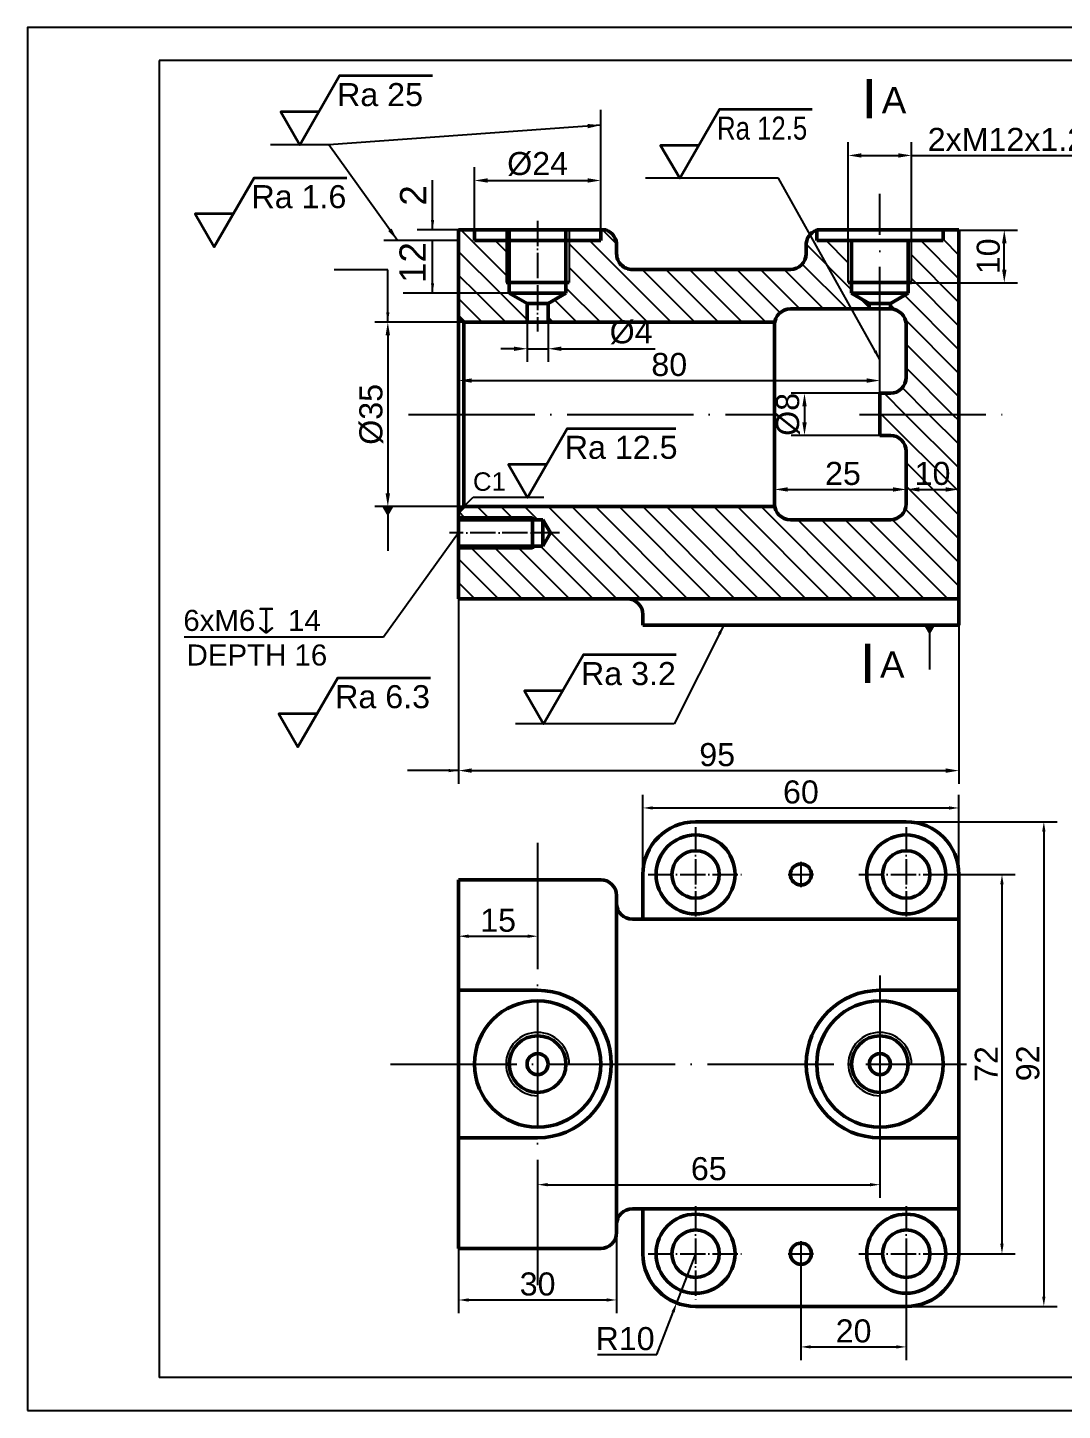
# Model space of a CAD drawing. Header units: millimetres. Extents: x 5305 to 5676, y 2902 to 3165.
# Drawn here: x 5304.9 to 5501.4, y 2902 to 3164.5 of the extents above; entities that cross this region are included whole.
import ezdxf

# ---------------------------------------------------------------- set-up
doc = ezdxf.new("R2010")
doc.units = ezdxf.units.MM
doc.linetypes.add('ACAD_ISO04W100', pattern=[30, 24, -3, 0, -3])
doc.layers.add('注解', color=3, linetype='Continuous')
doc.layers.add('辅助', color=1, linetype='ACAD_ISO04W100')
doc.layers.add('粗线', color=7, linetype='Continuous', lineweight=50)
doc.styles.add('a', font='gdt.shx')
doc.styles.get("Standard").update_dxf_attribs({"font": 'arial.ttf'})
doc.dimstyles.new('机械无尺线', dxfattribs={"dimscale": 1.25, "dimtxt": 3.5, "dimasz": 2, "dimexe": 2, "dimexo": 0, "dimtad": 1, "dimdsep": 46, "dimtxsty": 'Standard', "dimcen": 0, "dimadec": 0, "dimazin": 0, "dimtfac": 1, "dimtmove": 0, "dimatfit": 3, "dimfxl": 0, "dimarcsym": 0})
doc.dimstyles.new('机械无尺线$4', dxfattribs={"dimscale": 1.25, "dimtxt": 3.5, "dimasz": 2, "dimexe": 2, "dimexo": 0, "dimtad": 1, "dimtoh": 1, "dimdsep": 46, "dimtxsty": 'Standard', "dimcen": 0, "dimadec": 0, "dimazin": 0, "dimtfac": 1, "dimtmove": 0, "dimatfit": 3, "dimfxl": 0, "dimarcsym": 0})

# ---------------------------------------------------------------- blocks, each defined once
blk = doc.blocks.new('*D5')
at = {"layer": 'Defpoints', "color": 0, "lineweight": 35, "transparency": 16777216}
for p in [(5413.72, 3135.53), (5389.72, 3126.13), (5413.72, 3126.13)]:
    blk.add_point(p, dxfattribs=at)
at = {"layer": '注解', "color": 0, "lineweight": -2, "transparency": 16777216}
for p, q in [((5389.72, 3126.13), (5389.72, 3138.03)), ((5413.72, 3126.13), (5413.72, 3138.03)), ((5392.22, 3135.53), (5411.22, 3135.53))]:
    blk.add_line(p, q, dxfattribs=at)
at = {"layer": '注解', "color": 0, "lineweight": 35, "transparency": 16777216}
for points in [[(5392.22, 3135.95), (5392.22, 3135.12), (5389.72, 3135.53)], [(5411.22, 3135.95), (5411.22, 3135.12), (5413.72, 3135.53)]]:
    blk.add_solid(points, dxfattribs=at)
at = {"layer": '注解', "color": 0, "transparency": 16777216, "insert": (5401.72, 3138.67), "char_height": 4.375, "attachment_point": 5}
blk.add_mtext('%%C24', dxfattribs=at)
blk = doc.blocks.new('*D6')
at = {"layer": 'Defpoints', "color": 0, "lineweight": 35, "transparency": 16777216}
for p in [(5387.72, 3108.63), (5373.28, 3073.63), (5387.72, 3073.63)]:
    blk.add_point(p, dxfattribs=at)
at = {"layer": '注解', "color": 0, "lineweight": -2, "transparency": 16777216}
for p, q in [((5387.72, 3108.63), (5370.78, 3108.63)), ((5373.28, 3106.13), (5373.28, 3076.13)), ((5387.72, 3073.63), (5370.78, 3073.63))]:
    blk.add_line(p, q, dxfattribs=at)
at = {"layer": '注解', "color": 0, "lineweight": 35, "transparency": 16777216}
for points in [[(5372.86, 3106.13), (5373.69, 3106.13), (5373.28, 3108.63)], [(5372.86, 3076.13), (5373.69, 3076.13), (5373.28, 3073.63)]]:
    blk.add_solid(points, dxfattribs=at)
at = {"layer": '注解', "color": 0, "transparency": 16777216, "insert": (5370.14, 3091.13), "char_height": 4.375, "attachment_point": 5, "rotation": 90}
blk.add_mtext('%%C35', dxfattribs=at)
blk = doc.blocks.new('*D7')
at = {"layer": 'Defpoints', "color": 0, "lineweight": 35, "transparency": 16777216}
for p in [(5386.72, 3056.13), (5481.72, 3056.13), (5481.72, 3023.5)]:
    blk.add_point(p, dxfattribs=at)
at = {"layer": '注解', "color": 0, "lineweight": -2, "transparency": 16777216}
for p, q in [((5386.72, 3056.13), (5386.72, 3021)), ((5481.72, 3056.13), (5481.72, 3021)), ((5389.22, 3023.5), (5479.22, 3023.5))]:
    blk.add_line(p, q, dxfattribs=at)
at = {"layer": '注解', "color": 0, "lineweight": 35, "transparency": 16777216}
for points in [[(5389.22, 3023.92), (5389.22, 3023.08), (5386.72, 3023.5)], [(5479.22, 3023.92), (5479.22, 3023.08), (5481.72, 3023.5)]]:
    blk.add_solid(points, dxfattribs=at)
at = {"layer": '注解', "color": 0, "transparency": 16777216, "insert": (5435.82, 3026.51), "char_height": 4.375, "attachment_point": 5}
blk.add_mtext('95', dxfattribs=at)
blk = doc.blocks.new('*D8')
at = {"layer": 'Defpoints', "color": 0, "lineweight": 35, "transparency": 16777216}
for p in [(5472.72, 3126.13), (5490.34, 3126.13), (5472.72, 3116.13)]:
    blk.add_point(p, dxfattribs=at)
at = {"layer": '注解', "color": 0, "lineweight": -2, "transparency": 16777216}
for p, q in [((5472.72, 3126.13), (5492.84, 3126.13)), ((5490.34, 3118.63), (5490.34, 3123.63)), ((5472.72, 3116.13), (5492.84, 3116.13))]:
    blk.add_line(p, q, dxfattribs=at)
at = {"layer": '注解', "color": 0, "lineweight": 35, "transparency": 16777216}
for points in [[(5489.92, 3123.63), (5490.76, 3123.63), (5490.34, 3126.13)], [(5489.92, 3118.63), (5490.76, 3118.63), (5490.34, 3116.13)]]:
    blk.add_solid(points, dxfattribs=at)
at = {"layer": '注解', "color": 0, "transparency": 16777216, "insert": (5487.32, 3121.13), "char_height": 4.375, "attachment_point": 5, "rotation": 90}
blk.add_mtext('10', dxfattribs=at)
blk = doc.blocks.new('*D9')
at = {"layer": 'Defpoints', "color": 0, "lineweight": 35, "transparency": 16777216}
for p in [(5399.72, 3108.63), (5403.72, 3108.63), (5403.72, 3103.59)]:
    blk.add_point(p, dxfattribs=at)
at = {"layer": '注解', "color": 0, "lineweight": -2, "transparency": 16777216}
for p, q in [((5399.72, 3108.63), (5399.72, 3101.09)), ((5403.72, 3108.63), (5403.72, 3101.09)), ((5397.22, 3103.59), (5394.72, 3103.59)), ((5399.72, 3103.59), (5403.72, 3103.59)), ((5406.22, 3103.59), (5424.07, 3103.59))]:
    blk.add_line(p, q, dxfattribs=at)
at = {"layer": '注解', "color": 0, "lineweight": 35, "transparency": 16777216}
for points in [[(5397.22, 3104), (5397.22, 3103.17), (5399.72, 3103.59)], [(5406.22, 3104), (5406.22, 3103.17), (5403.72, 3103.59)]]:
    blk.add_solid(points, dxfattribs=at)
at = {"layer": '注解', "color": 0, "transparency": 16777216, "insert": (5419.48, 3106.72), "char_height": 4.375, "attachment_point": 5}
blk.add_mtext('%%C4', dxfattribs=at)
blk = doc.blocks.new('*D10')
at = {"layer": 'Defpoints', "color": 0, "lineweight": 35, "transparency": 16777216}
for p in [(5466.72, 3095.13), (5452.4, 3087.13), (5466.72, 3087.13)]:
    blk.add_point(p, dxfattribs=at)
at = {"layer": '注解', "color": 0, "lineweight": -2, "transparency": 16777216}
for p, q in [((5466.72, 3095.13), (5449.9, 3095.13)), ((5452.4, 3092.63), (5452.4, 3089.63)), ((5466.72, 3087.13), (5449.9, 3087.13))]:
    blk.add_line(p, q, dxfattribs=at)
at = {"layer": '注解', "color": 0, "lineweight": 35, "transparency": 16777216}
for points in [[(5451.99, 3092.63), (5452.82, 3092.63), (5452.4, 3095.13)], [(5451.99, 3089.63), (5452.82, 3089.63), (5452.4, 3087.13)]]:
    blk.add_solid(points, dxfattribs=at)
at = {"layer": '注解', "color": 0, "transparency": 16777216, "insert": (5449.27, 3091.13), "char_height": 4.375, "attachment_point": 5, "rotation": 90}
blk.add_mtext('%%C8', dxfattribs=at)
blk = doc.blocks.new('*D11')
at = {"layer": 'Defpoints', "color": 0, "lineweight": 35, "transparency": 16777216}
for p in [(5446.72, 3078.08), (5471.72, 3078.08), (5471.72, 3076.88)]:
    blk.add_point(p, dxfattribs=at)
at = {"layer": '注解', "color": 0, "lineweight": -2, "transparency": 16777216}
for p, q in [((5446.72, 3078.08), (5446.72, 3074.38)), ((5449.22, 3076.88), (5469.22, 3076.88)), ((5471.72, 3078.08), (5471.72, 3074.38))]:
    blk.add_line(p, q, dxfattribs=at)
at = {"layer": '注解', "color": 0, "lineweight": 35, "transparency": 16777216}
for points in [[(5449.22, 3077.29), (5449.22, 3076.46), (5446.72, 3076.88)], [(5469.22, 3077.29), (5469.22, 3076.46), (5471.72, 3076.88)]]:
    blk.add_solid(points, dxfattribs=at)
at = {"layer": '注解', "color": 0, "transparency": 16777216, "insert": (5459.7, 3079.89), "char_height": 4.375, "attachment_point": 5}
blk.add_mtext('25', dxfattribs=at)
blk = doc.blocks.new('*D12')
at = {"layer": 'Defpoints', "color": 0, "lineweight": 35, "transparency": 16777216}
for p in [(5471.72, 3076.88), (5481.72, 3076.88), (5481.72, 3076.88)]:
    blk.add_point(p, dxfattribs=at)
at = {"layer": '注解', "color": 0, "lineweight": -2, "transparency": 16777216}
for p, q in [((5471.72, 3076.88), (5471.72, 3079.38)), ((5481.72, 3076.88), (5481.72, 3079.38)), ((5474.22, 3076.88), (5479.22, 3076.88))]:
    blk.add_line(p, q, dxfattribs=at)
at = {"layer": '注解', "color": 0, "lineweight": 35, "transparency": 16777216}
for points in [[(5474.22, 3077.29), (5474.22, 3076.46), (5471.72, 3076.88)], [(5479.22, 3077.29), (5479.22, 3076.46), (5481.72, 3076.88)]]:
    blk.add_solid(points, dxfattribs=at)
at = {"layer": '注解', "color": 0, "transparency": 16777216, "insert": (5476.72, 3079.89), "char_height": 4.375, "attachment_point": 5}
blk.add_mtext('10', dxfattribs=at)
blk = doc.blocks.new('粗超度')
at = {"color": 3, "lineweight": 35}
blk.add_lwpolyline([(2.89, 5), (-2.89, 5), (0, 0), (6.06, 10.5), (20.15, 10.5)], dxfattribs=at)
at = {"color": 3}
blk.add_attdef('粗糙度', (5.68, 5.87), '', height=3.5, dxfattribs=at)
blk = doc.blocks.new('*D14')
at = {"layer": 'Defpoints', "color": 0, "lineweight": 35, "transparency": 16777216}
for p in [(5466.72, 3097.55), (5386.72, 3095.24), (5466.72, 3093.13)]:
    blk.add_point(p, dxfattribs=at)
at = {"layer": '注解', "color": 0, "lineweight": -2, "transparency": 16777216}
for p, q in [((5386.72, 3095.24), (5386.72, 3100.05)), ((5389.22, 3097.55), (5464.22, 3097.55)), ((5466.72, 3093.13), (5466.72, 3100.05))]:
    blk.add_line(p, q, dxfattribs=at)
at = {"layer": '注解', "color": 0, "lineweight": 35, "transparency": 16777216}
for points in [[(5389.22, 3097.97), (5389.22, 3097.13), (5386.72, 3097.55)], [(5464.22, 3097.97), (5464.22, 3097.13), (5466.72, 3097.55)]]:
    blk.add_solid(points, dxfattribs=at)
at = {"layer": '注解', "color": 0, "transparency": 16777216, "insert": (5426.72, 3100.57), "char_height": 4.375, "attachment_point": 5}
blk.add_mtext('80', dxfattribs=at)
blk = doc.blocks.new('_DatumBlank')
at = {"color": 0, "linetype": 'ByBlock', "lineweight": -2}
for p, q in [((0, 0.58), (-1, 0)), ((-1, 0), (0, -0.58)), ((0, -0.58), (0, 0.58))]:
    blk.add_line(p, q, dxfattribs=at)
blk = doc.blocks.new('*D15')
at = {"layer": 'Defpoints', "color": 0, "lineweight": 35, "transparency": 16777216}
for p in [(5472.72, 3140.29), (5460.72, 3126.13), (5472.72, 3126.13)]:
    blk.add_point(p, dxfattribs=at)
at = {"layer": '注解', "color": 0, "lineweight": -2, "transparency": 16777216}
for p, q in [((5460.72, 3126.13), (5460.72, 3142.79)), ((5472.72, 3126.13), (5472.72, 3142.79)), ((5463.22, 3140.29), (5470.22, 3140.29)), ((5472.72, 3140.29), (5509.65, 3140.29))]:
    blk.add_line(p, q, dxfattribs=at)
at = {"layer": '注解', "color": 0, "lineweight": 35, "transparency": 16777216}
for points in [[(5463.22, 3140.7), (5463.22, 3139.87), (5460.72, 3140.29)], [(5470.22, 3140.7), (5470.22, 3139.87), (5472.72, 3140.29)]]:
    blk.add_solid(points, dxfattribs=at)
at = {"layer": '注解', "color": 0, "transparency": 16777216, "insert": (5492.44, 3143.3), "char_height": 4.375, "attachment_point": 5}
blk.add_mtext('2xM12x1.25', dxfattribs=at)
blk = doc.blocks.new('*D25')
at = {"layer": 'Defpoints', "color": 0, "lineweight": 35, "transparency": 16777216}
for p in [(5466.72, 2967.79), (5401.72, 2946.59), (5466.72, 2944.89)]:
    blk.add_point(p, dxfattribs=at)
at = {"layer": '注解', "color": 0, "lineweight": -2, "transparency": 16777216}
for p, q in [((5466.72, 2967.79), (5466.72, 2942.39)), ((5401.72, 2946.59), (5401.72, 2942.39)), ((5403.6, 2944.89), (5464.85, 2944.89))]:
    blk.add_line(p, q, dxfattribs=at)
at = {"layer": '注解', "color": 0, "lineweight": 35, "transparency": 16777216}
for points in [[(5403.6, 2945.2), (5403.6, 2944.58), (5401.72, 2944.89)], [(5464.85, 2945.2), (5464.85, 2944.58), (5466.72, 2944.89)]]:
    blk.add_solid(points, dxfattribs=at)
at = {"layer": '注解', "color": 0, "transparency": 16777216, "insert": (5434.22, 2947.9), "char_height": 4.375, "attachment_point": 5}
blk.add_mtext('65', dxfattribs=at)
blk = doc.blocks.new('*D26')
at = {"layer": 'Defpoints', "color": 0, "lineweight": 35, "transparency": 16777216}
for p in [(5416.72, 2942.08), (5386.72, 2932.79), (5416.72, 2923)]:
    blk.add_point(p, dxfattribs=at)
at = {"layer": '注解', "color": 0, "lineweight": -2, "transparency": 16777216}
for p, q in [((5416.72, 2942.08), (5416.72, 2920.5)), ((5386.72, 2932.79), (5386.72, 2920.5)), ((5388.6, 2923), (5414.85, 2923))]:
    blk.add_line(p, q, dxfattribs=at)
at = {"layer": '注解', "color": 0, "lineweight": 35, "transparency": 16777216}
for points in [[(5388.6, 2923.31), (5388.6, 2922.69), (5386.72, 2923)], [(5414.85, 2923.31), (5414.85, 2922.69), (5416.72, 2923)]]:
    blk.add_solid(points, dxfattribs=at)
at = {"layer": '注解', "color": 0, "transparency": 16777216, "insert": (5401.72, 2926.01), "char_height": 4.375, "attachment_point": 5}
blk.add_mtext('30', dxfattribs=at)
blk = doc.blocks.new('*D27')
at = {"layer": 'Defpoints', "color": 0, "lineweight": 35, "transparency": 16777216}
for p in [(5386.72, 2993.08), (5401.72, 2993.08), (5401.72, 2992.06)]:
    blk.add_point(p, dxfattribs=at)
at = {"layer": '注解', "color": 0, "lineweight": -2, "transparency": 16777216}
for p, q in [((5386.72, 2993.08), (5386.72, 2989.56)), ((5401.72, 2993.08), (5401.72, 2989.56)), ((5388.6, 2992.06), (5399.85, 2992.06))]:
    blk.add_line(p, q, dxfattribs=at)
at = {"layer": '注解', "color": 0, "lineweight": 35, "transparency": 16777216}
for points in [[(5388.6, 2992.37), (5388.6, 2991.74), (5386.72, 2992.06)], [(5399.85, 2992.37), (5399.85, 2991.74), (5401.72, 2992.06)]]:
    blk.add_solid(points, dxfattribs=at)
at = {"layer": '注解', "color": 0, "transparency": 16777216, "insert": (5394.22, 2995.07), "char_height": 4.375, "attachment_point": 5}
blk.add_mtext('15', dxfattribs=at)
blk = doc.blocks.new('*D28')
at = {"layer": 'Defpoints', "color": 0, "lineweight": 35, "transparency": 16777216}
for p in [(5481.72, 3016.41), (5421.72, 3003.79), (5481.72, 3003.79)]:
    blk.add_point(p, dxfattribs=at)
at = {"layer": '注解', "color": 0, "lineweight": -2, "transparency": 16777216}
for p, q in [((5421.72, 3003.79), (5421.72, 3018.91)), ((5481.72, 3003.79), (5481.72, 3018.91)), ((5423.6, 3016.41), (5479.85, 3016.41))]:
    blk.add_line(p, q, dxfattribs=at)
at = {"layer": '注解', "color": 0, "lineweight": 35, "transparency": 16777216}
for points in [[(5423.6, 3016.72), (5423.6, 3016.1), (5421.72, 3016.41)], [(5479.85, 3016.72), (5479.85, 3016.1), (5481.72, 3016.41)]]:
    blk.add_solid(points, dxfattribs=at)
at = {"layer": '注解', "color": 0, "transparency": 16777216, "insert": (5451.72, 3019.42), "char_height": 4.375, "attachment_point": 5}
blk.add_mtext('60', dxfattribs=at)
blk = doc.blocks.new('*D29')
at = {"layer": 'Defpoints', "color": 0, "lineweight": 35, "transparency": 16777216}
for p in [(5479.22, 3003.79), (5479.22, 2931.79), (5489.9, 2931.79)]:
    blk.add_point(p, dxfattribs=at)
at = {"layer": '注解', "color": 0, "lineweight": -2, "transparency": 16777216}
for p, q in [((5479.22, 3003.79), (5492.4, 3003.79)), ((5489.9, 3001.91), (5489.9, 2933.66)), ((5479.22, 2931.79), (5492.4, 2931.79))]:
    blk.add_line(p, q, dxfattribs=at)
at = {"layer": '注解', "color": 0, "lineweight": 35, "transparency": 16777216}
for points in [[(5489.58, 3001.91), (5490.21, 3001.91), (5489.9, 3003.79)], [(5489.58, 2933.66), (5490.21, 2933.66), (5489.9, 2931.79)]]:
    blk.add_solid(points, dxfattribs=at)
at = {"layer": '注解', "color": 0, "transparency": 16777216, "insert": (5486.92, 2967.79), "char_height": 4.375, "attachment_point": 5, "rotation": 90}
blk.add_mtext('72', dxfattribs=at)
blk = doc.blocks.new('*D30')
at = {"layer": 'Defpoints', "color": 0, "lineweight": 35, "transparency": 16777216}
for p in [(5471.72, 3013.79), (5471.72, 2921.79), (5497.85, 2921.79)]:
    blk.add_point(p, dxfattribs=at)
at = {"layer": '注解', "color": 0, "lineweight": -2, "transparency": 16777216}
for p, q in [((5471.72, 3013.79), (5500.35, 3013.79)), ((5497.85, 3011.91), (5497.85, 2923.66)), ((5471.72, 2921.79), (5500.35, 2921.79))]:
    blk.add_line(p, q, dxfattribs=at)
at = {"layer": '注解', "color": 0, "lineweight": 35, "transparency": 16777216}
for points in [[(5497.53, 3011.91), (5498.16, 3011.91), (5497.85, 3013.79)], [(5497.53, 2923.66), (5498.16, 2923.66), (5497.85, 2921.79)]]:
    blk.add_solid(points, dxfattribs=at)
at = {"layer": '注解', "color": 0, "transparency": 16777216, "insert": (5494.83, 2967.93), "char_height": 4.375, "attachment_point": 5, "rotation": 90}
blk.add_mtext('92', dxfattribs=at)
blk = doc.blocks.new('*D31')
at = {"layer": 'Defpoints', "color": 0, "lineweight": 35, "transparency": 16777216}
for p in [(5431.72, 2931.79), (5428.12, 2922.46)]:
    blk.add_point(p, dxfattribs=at)
at = {"layer": '注解', "color": 0, "lineweight": -2, "transparency": 16777216}
for p, q in [((5431.72, 2931.79), (5428.12, 2922.46)), ((5424.33, 2912.62), (5427.45, 2920.71)), ((5413.11, 2912.62), (5424.33, 2912.62))]:
    blk.add_line(p, q, dxfattribs=at)
at = {"layer": '注解', "color": 0, "lineweight": 35, "transparency": 16777216}
blk.add_solid([(5427.16, 2920.82), (5427.74, 2920.59), (5428.12, 2922.46)], dxfattribs=at)
at = {"layer": '注解', "color": 0, "transparency": 16777216, "insert": (5418.33, 2915.64), "char_height": 4.375, "attachment_point": 5}
blk.add_mtext('R10', dxfattribs=at)
blk = doc.blocks.new('*D32')
at = {"layer": 'Defpoints', "color": 0, "lineweight": 35, "transparency": 16777216}
for p in [(5451.72, 2931.79), (5471.72, 2931.79), (5471.72, 2914.09)]:
    blk.add_point(p, dxfattribs=at)
at = {"layer": '注解', "color": 0, "lineweight": -2, "transparency": 16777216}
for p, q in [((5451.72, 2931.79), (5451.72, 2911.59)), ((5471.72, 2931.79), (5471.72, 2911.59)), ((5453.6, 2914.09), (5469.85, 2914.09))]:
    blk.add_line(p, q, dxfattribs=at)
at = {"layer": '注解', "color": 0, "lineweight": 35, "transparency": 16777216}
for points in [[(5453.6, 2914.4), (5453.6, 2913.78), (5451.72, 2914.09)], [(5469.85, 2914.4), (5469.85, 2913.78), (5471.72, 2914.09)]]:
    blk.add_solid(points, dxfattribs=at)
at = {"layer": '注解', "color": 0, "transparency": 16777216, "insert": (5461.72, 2917.1), "char_height": 4.375, "attachment_point": 5}
blk.add_mtext('20', dxfattribs=at)

msp = doc.modelspace()

# ---------------------------------------------------------------- hatches: boundary and pattern name
at = {"layer": '注解'}
h = msp.add_hatch(dxfattribs=at)
h.set_pattern_fill('LINE', color=4, angle=315)
h.paths.add_polyline_path([(5396.345, 3116.135), (5395.72, 3116.135), (5395.72, 3124.135), (5389.72, 3124.135), (5389.72, 3126.135), (5386.72, 3126.135), (5386.72, 3114.135), (5396.345, 3114.135)])
h = msp.add_hatch(dxfattribs=at)
h.set_pattern_fill('LINE', color=4, angle=315)
h.paths.add_polyline_path([(5461.345, 3116.135), (5460.72, 3116.135), (5460.72, 3124.135), (5454.72, 3124.135), (5454.72, 3125.963, 0.3178372), (5452.72, 3123.135), (5452.72, 3121.635, -0.4142136), (5449.72, 3118.635), (5419.72, 3118.635, -0.4142136), (5416.72, 3121.635), (5416.72, 3123.135, 0.4142136), (5413.72, 3126.135), (5413.72, 3124.135), (5407.72, 3124.135), (5407.72, 3116.135), (5407.095, 3116.135), (5407.095, 3114.135), (5403.72, 3112.186), (5403.72, 3108.635), (5446.762, 3108.635, -0.3659774), (5449.72, 3111.135), (5464.708, 3111.135), (5464.708, 3112.193), (5461.345, 3114.135)])
h = msp.add_hatch(dxfattribs=at)
h.set_pattern_fill('LINE', color=4, angle=315)
h.paths.add_polyline_path([(5481.72, 3126.135), (5478.72, 3126.135), (5478.72, 3124.135), (5472.72, 3124.135), (5472.72, 3116.135), (5472.095, 3116.135), (5472.095, 3114.135), (5468.734, 3112.194), (5468.734, 3111.135, -0.4129049), (5471.72, 3108.135), (5471.72, 3098.135, -0.4142136), (5468.72, 3095.135), (5466.72, 3095.135), (5466.72, 3091.135), (5481.72, 3091.135)])
h = msp.add_hatch(dxfattribs=at)
h.set_pattern_fill('LINE', color=4, angle=315)
h.paths.add_polyline_path([(5399.72, 3112.186), (5396.345, 3114.135), (5386.72, 3114.135), (5386.72, 3109.635), (5387.72, 3108.635), (5399.72, 3108.635)])
h = msp.add_hatch(dxfattribs=at)
h.set_pattern_fill('LINE', color=4, angle=315)
h.paths.add_polyline_path([(5481.72, 3091.135), (5466.72, 3091.135), (5466.72, 3087.135), (5468.72, 3087.135, -0.4142136), (5471.72, 3084.135), (5471.72, 3074.135, -0.4142136), (5468.72, 3071.135), (5449.72, 3071.135, -0.3659774), (5446.762, 3073.635), (5387.72, 3073.635), (5386.72, 3072.635), (5386.72, 3071.618), (5400.72, 3071.618), (5400.72, 3071.118), (5402.72, 3071.118), (5404.164, 3068.618), (5402.72, 3066.118), (5400.72, 3066.118), (5400.72, 3065.618), (5386.72, 3065.618), (5386.72, 3056.135), (5481.72, 3056.135)], flags=17)
h.paths.add_polyline_path([(5393.357, 3081.406), (5401.417, 3081.406), (5401.417, 3086.835), (5393.357, 3086.835)], flags=8)

# ---------------------------------------------------------------- linework, layer by layer
for p, q in [((5669.884, 3158.297), (5329.884, 3158.297)), ((5329.884, 3158.297), (5329.884, 2908.297)), ((5395.72, 3126.135), (5395.72, 3116.135)), ((5407.72, 3126.135), (5407.72, 3116.135)), ((5460.72, 3116.135), (5460.72, 3126.135)), ((5472.72, 3116.135), (5472.72, 3126.135)), ((5400.72, 3071.618), (5386.72, 3071.618)), ((5400.72, 3065.618), (5386.72, 3065.618)), ((5669.884, 2908.297), (5329.884, 2908.297))]:
    msp.add_line(p, q)
msp.add_lwpolyline([(5304.884, 2902.047), (5676.134, 2902.047), (5676.134, 3164.547), (5304.884, 3164.547)], close=True)
for centre in [(5401.72, 2967.786), (5466.72, 2967.786)]:
    msp.add_arc(centre, 6, 0, 270)
for p, q in [((5413.72, 3126.135), (5413.72, 3148.956)), ((5386.72, 3124.135), (5372.49, 3124.135)), ((5386.72, 3126.135), (5378.822, 3126.135)), ((5396.345, 3114.135), (5376.179, 3114.135)), ((5387.72, 3073.635), (5389.505, 3075.419)), ((5389.505, 3075.419), (5402.921, 3075.419)), ((5386.72, 3068.618), (5372.465, 3048.857)), ((5372.465, 3048.857), (5334.634, 3048.857)), ((5481.72, 3003.786), (5481.72, 2995.817))]:
    msp.add_line(p, q, dxfattribs=at)
at = {"layer": '注解', "lineweight": 35}
msp.add_line((5424.978, 3088.476), (5427.949, 3088.476), dxfattribs=at)
at = {"layer": '粗线', "lineweight": 70}
for p, q in [((5464.684, 3154.737), (5464.684, 3147.344)), ((5464.355, 3047.58), (5464.355, 3040.187))]:
    msp.add_line(p, q, dxfattribs=at)
at = {"layer": '粗线'}
for p, q in [((5386.72, 3126.135), (5414.72, 3126.135)), ((5386.72, 3126.135), (5389.72, 3126.135)), ((5386.72, 3126.135), (5386.72, 3116.135)), ((5386.72, 3126.135), (5386.72, 3114.135)), ((5389.72, 3126.135), (5389.72, 3124.135)), ((5389.72, 3124.135), (5413.72, 3124.135)), ((5396.345, 3126.135), (5396.345, 3114.135)), ((5407.095, 3126.135), (5407.095, 3114.135)), ((5413.72, 3124.135), (5413.72, 3126.135)), ((5413.72, 3126.135), (5413.72, 3126.135)), ((5454.72, 3124.135), (5454.72, 3126.135)), ((5478.72, 3124.135), (5454.72, 3124.135)), ((5455.72, 3126.135), (5481.72, 3126.135)), ((5461.345, 3114.135), (5461.345, 3124.135)), ((5466.72, 3126.135), (5478.72, 3126.135)), ((5472.095, 3114.135), (5472.095, 3124.135)), ((5478.72, 3126.135), (5478.72, 3124.135)), ((5481.72, 3051.135), (5481.72, 3126.135)), ((5416.72, 3123.485), (5416.72, 3121.635)), ((5452.72, 3121.635), (5452.72, 3123.475)), ((5419.721, 3118.628), (5449.72, 3118.635)), ((5395.72, 3116.135), (5407.72, 3116.135)), ((5460.72, 3116.135), (5472.72, 3116.135)), ((5386.72, 3114.135), (5386.72, 3109.635)), ((5396.345, 3114.135), (5407.095, 3114.135)), ((5396.345, 3114.135), (5399.708, 3112.193)), ((5407.095, 3114.135), (5403.734, 3112.194)), ((5461.345, 3114.135), (5472.095, 3114.135)), ((5461.345, 3114.135), (5464.708, 3112.193)), ((5472.095, 3114.135), (5468.734, 3112.194)), ((5399.708, 3112.193), (5403.72, 3112.193)), ((5449.72, 3111.135), (5468.734, 3111.135)), ((5468.72, 3111.135), (5449.72, 3111.135)), ((5464.708, 3112.193), (5468.734, 3112.194)), ((5464.708, 3112.193), (5464.708, 3111.135)), ((5468.734, 3112.194), (5468.734, 3111.135)), ((5387.72, 3108.635), (5386.72, 3109.635)), ((5386.72, 3109.635), (5386.72, 3072.635)), ((5387.72, 3108.635), (5446.72, 3108.635)), ((5387.72, 3108.635), (5387.72, 3073.635)), ((5446.72, 3108.135), (5446.72, 3091.135)), ((5471.72, 3098.135), (5471.72, 3108.135)), ((5466.72, 3091.135), (5466.72, 3095.135)), ((5466.72, 3095.135), (5468.72, 3095.135)), ((5446.72, 3074.135), (5446.72, 3091.135)), ((5466.72, 3091.135), (5466.72, 3087.135)), ((5466.72, 3091.135), (5466.72, 3087.135)), ((5466.72, 3087.135), (5468.72, 3087.135)), ((5471.72, 3084.135), (5471.72, 3074.135)), ((5387.72, 3073.635), (5386.72, 3072.635)), ((5386.72, 3056.135), (5386.72, 3072.635)), ((5387.72, 3073.635), (5446.72, 3073.635)), ((5400.72, 3065.618), (5400.72, 3071.618)), ((5402.72, 3071.118), (5386.72, 3071.118)), ((5402.72, 3066.118), (5402.72, 3071.118)), ((5402.72, 3071.118), (5404.164, 3068.618)), ((5468.72, 3071.135), (5449.72, 3071.135)), ((5402.72, 3066.118), (5386.72, 3066.118)), ((5386.72, 3066.118), (5386.72, 3066.118)), ((5386.72, 3066.118), (5400.72, 3066.118)), ((5400.72, 3066.118), (5402.72, 3066.118)), ((5402.72, 3066.118), (5404.164, 3068.618)), ((5386.72, 3056.135), (5481.72, 3056.135)), ((5421.72, 3051.135), (5421.72, 3053.135)), ((5421.72, 3051.135), (5481.72, 3051.135)), ((5431.72, 3013.786), (5471.72, 3013.786)), ((5471.72, 3013.786), (5431.72, 3013.786)), ((5421.72, 3003.786), (5421.72, 2995.286)), ((5481.72, 2931.786), (5481.72, 3003.786)), ((5386.72, 2932.786), (5386.72, 3002.786)), ((5386.72, 2967.786), (5386.72, 3002.786)), ((5386.72, 3002.786), (5413.72, 3002.786)), ((5416.72, 2999.786), (5416.72, 2998.286)), ((5416.72, 2999.786), (5416.72, 2936.536)), ((5419.72, 2995.286), (5481.72, 2995.286)), ((5386.72, 2981.786), (5401.72, 2981.786)), ((5466.72, 2981.786), (5481.72, 2981.786)), ((5386.72, 2953.786), (5401.72, 2953.786)), ((5466.72, 2953.786), (5481.72, 2953.786)), ((5419.72, 2940.286), (5481.72, 2940.286)), ((5421.72, 2940.286), (5421.72, 2931.786)), ((5416.72, 2935.786), (5416.72, 2937.286)), ((5413.72, 2932.786), (5386.72, 2932.786)), ((5431.72, 2921.786), (5471.72, 2921.786))]:
    msp.add_line(p, q, dxfattribs=at)
at = {"layer": '粗线', "lineweight": 50}
for p, q in [((5455.72, 3126.135), (5454.72, 3126.135)), ((5416.72, 3123.485), (5416.72, 3123.124)), ((5416.72, 3121.635), (5416.72, 3121.628)), ((5452.72, 3123.475), (5452.72, 3123.135))]:
    msp.add_line(p, q, dxfattribs=at)
at = {"layer": '粗线', "ltscale": 0.2}
for p, q in [((5399.72, 3112.193), (5399.72, 3108.635)), ((5403.72, 3112.193), (5403.72, 3108.635))]:
    msp.add_line(p, q, dxfattribs=at)
at = {"layer": '粗线'}
for centre, radius in [((5431.72, 3003.786), 7.5), ((5471.72, 3003.786), 7.5), ((5431.72, 3003.786), 4.5), ((5471.72, 3003.786), 4.5), ((5451.72, 3003.786), 2), ((5401.72, 2967.786), 12), ((5466.72, 2967.786), 12), ((5401.72, 2967.786), 5.375), ((5466.72, 2967.786), 5.375), ((5401.72, 2967.786), 2), ((5466.72, 2967.786), 2), ((5431.72, 2931.786), 7.5), ((5471.72, 2931.786), 7.5), ((5431.72, 2931.786), 4.5), ((5471.72, 2931.786), 4.5), ((5451.72, 2931.786), 2)]:
    msp.add_circle(centre, radius, dxfattribs=at)
at = {"layer": '粗线', "lineweight": 50}
for centre, radius, start, end in [((5413.726, 3123.304), 3, 356.5601, 70.63824), ((5455.715, 3123.305), 3, 109.37374, 183.24612), ((5401.72, 2967.786), 14, 270, 90)]:
    msp.add_arc(centre, radius, start, end, dxfattribs=at)
at = {"layer": '粗线'}
for centre, radius, start, end in [((5419.72, 3121.628), 3, 180, 270.0136), ((5449.72, 3121.635), 3, 270, 0), ((5449.72, 3108.135), 3, 90, 180), ((5468.72, 3108.135), 3, 0, 90), ((5468.72, 3098.135), 3, 270, 0), ((5468.72, 3084.135), 3, 0, 90), ((5449.72, 3074.135), 3, 180, 270), ((5468.72, 3074.135), 3, 270, 0), ((5418.72, 3053.135), 3, 0, 90), ((5431.72, 3003.786), 10, 90, 180), ((5471.72, 3003.786), 10, 0, 90), ((5413.72, 2999.786), 3, 0, 90), ((5419.72, 2998.286), 3, 180, 270), ((5466.72, 2967.786), 14, 90, 270), ((5419.72, 2937.286), 3, 90, 180), ((5413.72, 2935.786), 3, 270, 0), ((5431.72, 2931.786), 10, 180, 270), ((5471.72, 2931.786), 10, 270, 0)]:
    msp.add_arc(centre, radius, start, end, dxfattribs=at)
at = {"layer": '辅助'}
for p, q in [((5466.72, 3095.135), (5466.72, 3133)), ((5377.22, 3091.135), (5446.72, 3091.135)), ((5462.84, 3091.135), (5491.22, 3091.135)), ((5401.72, 3009.786), (5401.72, 2925.786)), ((5451.72, 3006.186), (5451.72, 3001.386)), ((5449.32, 3003.786), (5454.12, 3003.786)), ((5466.72, 2984.586), (5466.72, 2950.986)), ((5373.76, 2967.786), (5483.164, 2967.786)), ((5451.72, 2934.186), (5451.72, 2929.386)), ((5449.32, 2931.786), (5454.12, 2931.786))]:
    msp.add_line(p, q, dxfattribs=at)
at = {"layer": '辅助', "ltscale": 0.2}
for p, q in [((5401.72, 3127.885), (5401.72, 3106.885)), ((5405.908, 3068.618), (5384.976, 3068.618)), ((5431.72, 3012.786), (5431.72, 2994.786)), ((5471.72, 3012.786), (5471.72, 2994.786)), ((5422.72, 3003.786), (5440.72, 3003.786)), ((5462.72, 3003.786), (5480.72, 3003.786)), ((5431.72, 2940.786), (5431.72, 2922.786)), ((5471.72, 2940.786), (5471.72, 2922.786)), ((5422.72, 2931.786), (5440.72, 2931.786)), ((5462.72, 2931.786), (5480.72, 2931.786))]:
    msp.add_line(p, q, dxfattribs=at)

# ---------------------------------------------------------------- block references
at = {"layer": '注解', "xscale": 1.25, "yscale": 1.25, "zscale": 1.25}
for p, values in [((5356.55, 3142.314), {'粗糙度': 'Ra 25'}), ((5340.295, 3122.937), {'粗糙度': 'Ra 1.6'}), ((5399.787, 3075.351), {'粗糙度': 'Ra 12.5'}), ((5402.865, 3032.394), {'粗糙度': 'Ra 3.2'}), ((5356.183, 3028.012), {'粗糙度': 'Ra 6.3'})]:
    msp.add_blockref('粗超度', p, dxfattribs=at).add_auto_attribs(values)
at = {"layer": '注解'}
ref = msp.add_blockref('粗超度', (5428.698, 3135.947), dxfattribs=dict(at, xscale=1.25, yscale=1.25, zscale=1.25))
ref.add_attrib('粗糙度', 'Ra 12.5', (5435.793, 3143.279), dxfattribs={"layer": '0', "color": 3, "height": 4.375, "width": 0.8})

# ---------------------------------------------------------------- texts
for s, p in [('2', (5380.588, 3130.754)), ('12', (5380.489, 3116.067))]:
    msp.add_text(s, height=5, rotation=90, dxfattribs=at).set_placement(p)
for s, height, p in [('C1', 3.5, (5389.443, 3076.621)), ('6xM6    14', 4, (5334.448, 3050.016))]:
    msp.add_text(s, height=height, dxfattribs=at).set_placement(p)
at = {"layer": '注解', "style": 'a'}
msp.add_text('x', height=5, dxfattribs=at).set_placement((5348.541, 3049.487))
at = {"layer": '注解', "insert": (5335.067, 3047.446), "char_height": 4, "width": 34.15007, "attachment_point": 1}
msp.add_mtext('DEPTH 16', dxfattribs=at)
at = {"layer": '粗线'}
for p in [(5467.072, 3148.298), (5466.743, 3041.141)]:
    msp.add_text('A', height=5, dxfattribs=at).set_placement(p)

# ---------------------------------------------------------------- dimensions: what is measured, and where the dimension line sits
at = {"layer": '注解'}
dim = msp.add_linear_dim(base=(5472.72, 3140.288), p1=(5460.72, 3126.135), p2=(5472.72, 3126.135), text='2xM12x1.25', dimstyle='机械无尺线', override={"dimldrblk": 'DatumBlank'}, dxfattribs=at)
dim.commit()
dim.dimension.update_dxf_attribs({"geometry": '*D15', "text_midpoint": (5492.438, 3140.288), "dimtype": 160})
dim = msp.add_linear_dim(base=(5413.72, 3135.533), p1=(5389.72, 3126.135), p2=(5413.72, 3126.135), text='%%C<>', dimstyle='机械无尺线', dxfattribs=at)
dim.commit()
dim.dimension.update_dxf_attribs({"geometry": '*D5', "text_midpoint": (5401.72, 3138.67)})
dim = msp.add_linear_dim(base=(5490.339, 3126.135), p1=(5472.72, 3116.135), p2=(5472.72, 3126.135), angle=90, dimstyle='机械无尺线', dxfattribs=at)
dim.commit()
dim.dimension.update_dxf_attribs({"geometry": '*D8', "text_midpoint": (5487.324, 3121.135)})
dim = msp.add_linear_dim(base=(5373.276, 3073.635), p1=(5387.72, 3108.635), p2=(5387.72, 3073.635), angle=90, text='%%C<>', dimstyle='机械无尺线', dxfattribs=at)
dim.commit()
dim.dimension.update_dxf_attribs({"geometry": '*D6', "text_midpoint": (5370.138, 3091.135)})
dim = msp.add_linear_dim(base=(5403.72, 3103.587), p1=(5399.72, 3108.635), p2=(5403.72, 3108.635), text='%%C<>', dimstyle='机械无尺线', dxfattribs=at)
dim.commit()
dim.dimension.update_dxf_attribs({"geometry": '*D9', "text_midpoint": (5419.482, 3103.587), "dimtype": 160})
for base, p1, p2, override, picture, middle in [((5466.72, 3097.55), (5386.72, 3095.235), (5466.72, 3093.135), {"dimldrblk": 'DatumBlank'}, '*D14', (5426.72, 3100.565)), ((5481.72, 3016.408), (5421.72, 3003.786), (5481.72, 3003.786), {"dimasz": 1.5}, '*D28', (5451.72, 3019.423)), ((5401.72, 2992.057), (5386.72, 2993.076), (5401.72, 2993.076), {"dimasz": 1.5}, '*D27', (5394.22, 2995.072)), ((5466.72, 2944.889), (5401.72, 2946.586), (5466.72, 2967.786), {"dimasz": 1.5}, '*D25', (5434.22, 2947.904)), ((5416.72, 2922.998), (5386.72, 2932.786), (5416.72, 2942.083), {"dimasz": 1.5}, '*D26', (5401.72, 2926.015)), ((5471.72, 2914.09), (5451.72, 2931.786), (5471.72, 2931.786), {"dimasz": 1.5}, '*D32', (5461.72, 2917.105))]:
    dim = msp.add_linear_dim(base=base, p1=p1, p2=p2, dimstyle='机械无尺线', override=override, dxfattribs=at)
    dim.commit()
    dim.dimension.update_dxf_attribs({"geometry": picture, "text_midpoint": middle})
dim = msp.add_linear_dim(base=(5452.405, 3087.135), p1=(5466.72, 3095.135), p2=(5466.72, 3087.135), angle=90, text='%%C<>', dimstyle='机械无尺线', dxfattribs=at)
dim.commit()
dim.dimension.update_dxf_attribs({"geometry": '*D10', "text_midpoint": (5452.405, 3091.135), "dimtype": 160})
for base, p1, p2, picture, middle in [((5471.72, 3076.877), (5446.72, 3078.081), (5471.72, 3078.081), '*D11', (5459.705, 3076.877)), ((5481.72, 3023.5), (5386.72, 3056.135), (5481.72, 3056.135), '*D7', (5435.824, 3023.5))]:
    dim = msp.add_linear_dim(base=base, p1=p1, p2=p2, dimstyle='机械无尺线', dxfattribs=at)
    dim.commit()
    dim.dimension.update_dxf_attribs({"geometry": picture, "text_midpoint": middle, "dimtype": 160})
dim = msp.add_linear_dim(base=(5481.72, 3076.877), p1=(5471.72, 3076.877), p2=(5481.72, 3076.877), dimstyle='机械无尺线', dxfattribs=at)
dim.commit()
dim.dimension.update_dxf_attribs({"geometry": '*D12', "text_midpoint": (5476.72, 3079.892)})
for base, p1, p2, picture, middle in [((5497.845, 2921.786), (5471.72, 3013.786), (5471.72, 2921.786), '*D30', (5497.845, 2967.929)), ((5489.896, 2931.786), (5479.22, 3003.786), (5479.22, 2931.786), '*D29', (5489.896, 2967.786))]:
    dim = msp.add_linear_dim(base=base, p1=p1, p2=p2, angle=90, dimstyle='机械无尺线', override={"dimasz": 1.5}, dxfattribs=at)
    dim.commit()
    dim.dimension.update_dxf_attribs({"geometry": picture, "text_midpoint": middle, "dimtype": 160})
dim = msp.add_radius_dim(center=(5431.72, 2931.786), mpoint=(5428.123, 2922.455), dimstyle='机械无尺线$4', override={"dimasz": 1.5}, dxfattribs=at)
dim.commit()
dim.dimension.update_dxf_attribs({"geometry": '*D31', "text_midpoint": (5418.332, 2912.624), "dimtype": 164})

# ---------------------------------------------------------------- leaders
for points, override in [([(5413.72, 3146.031), (5362.088, 3142.314), (5351.012, 3142.314)], {"dimgap": 0, "dimtad": 0}), ([(5375.121, 3124.135), (5362.088, 3142.314), (5351.012, 3142.314)], {"dimgap": 0, "dimtad": 0}), ([(5381.771, 3126.135), (5381.771, 3135.584)], {"dimasz": 1.5, "dimgap": 0, "dimtad": 0}), ([(5466.72, 3101.523), (5447.473, 3135.947), (5422.182, 3135.947)], {"dimasz": 1.5, "dimgap": 0, "dimtad": 0}), ([(5381.771, 3114.135), (5381.771, 3124.135)], {"dimasz": 1.5, "dimgap": 0, "dimtad": 0}), ([(5373.276, 3108.635), (5373.276, 3118.562), (5363.108, 3118.562)], {"dimasz": 1.5, "dimgap": 0, "dimtad": 0}), ([(5373.276, 3073.635), (5373.276, 3065.205)], {"dimasz": 1.5, "dimgap": 0, "dimtad": 0, "dimldrblk": 'DatumFilled'}), ([(5437.083, 3051.135), (5427.679, 3032.394), (5397.51, 3032.394)], {"dimasz": 1.5, "dimgap": 0, "dimtad": 0}), ([(5476.152, 3051.135), (5476.152, 3042.705)], {"dimasz": 1.5, "dimgap": 0, "dimtad": 0, "dimldrblk": 'DatumFilled'}), ([(5386.72, 3023.5), (5377.025, 3023.5)], {"dimasz": 1.5, "dimgap": 0, "dimtad": 0})]:
    msp.add_leader(points, dimstyle='机械无尺线', override=override, dxfattribs=at)

doc.saveas('drawing.dxf')
